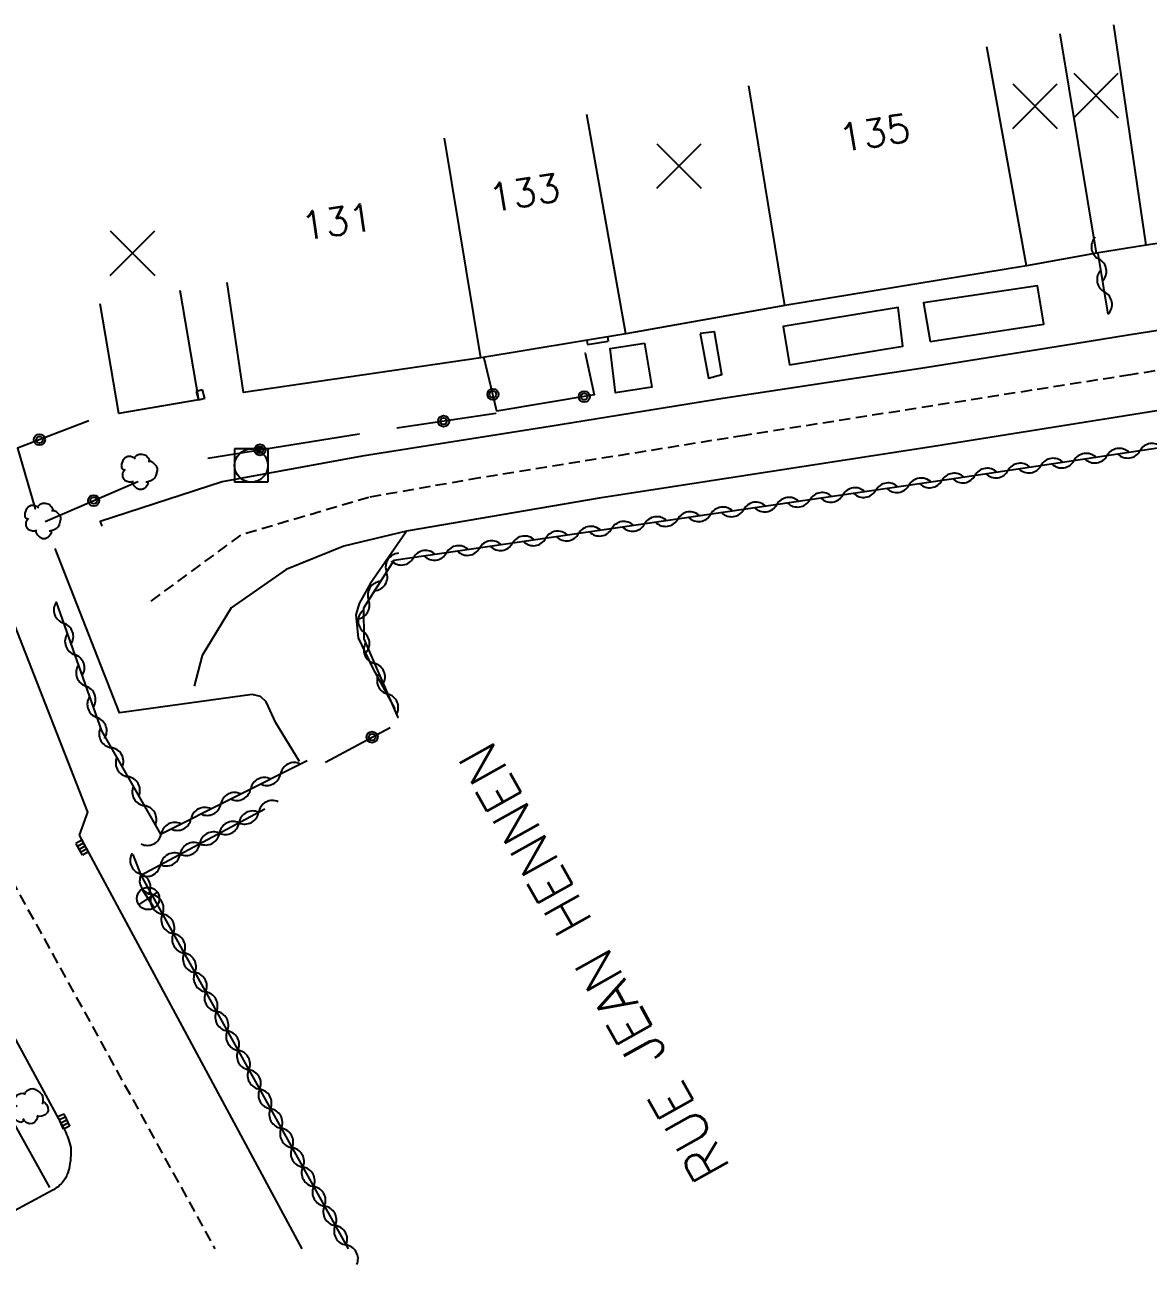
# Model space of a CAD drawing. Header units: millimetres. Extents: x 257000 to 258000, y 143999 to 144912.
# Drawn here: x 257550.1 to 257600.6, y 143999.2 to 144055 of the extents above; entities that cross this region are included whole.
import ezdxf
from ezdxf.enums import TextEntityAlignment as Align

# ---------------------------------------------------------------- set-up
doc = ezdxf.new("R2010")
doc.units = ezdxf.units.MM
doc.linetypes.add('DASHED', pattern=[0.75, 0.5, -0.25])
doc.layers.get('0').update_dxf_attribs({"linetype": 'CONTINUOUS'})
for name, color, linetype in [('W0001', 6, 'DASHED'), ('W0008', 7, 'CONTINUOUS'), ('W0100', 7, 'CONTINUOUS'), ('W0105', 7, 'CONTINUOUS'), ('W0112', 1, 'DASHED'), ('W0300', 7, 'CONTINUOUS'), ('W0310', 3, 'CONTINUOUS'), ('W0322', 7, 'CONTINUOUS'), ('W0400', 7, 'CONTINUOUS'), ('W0420', 7, 'CONTINUOUS'), ('W0469', 7, 'CONTINUOUS'), ('W0989', 7, 'CONTINUOUS'), ('W0991', 7, 'CONTINUOUS'), ('W1102', 7, 'CONTINUOUS')]:
    doc.layers.add(name, color=color, linetype=linetype)
doc.styles.get("Standard").update_dxf_attribs({"font": 'romans.shx', "width": 0.85})

# ---------------------------------------------------------------- blocks, each defined once
blk = doc.blocks.new('t991o')
at = {"color": 0, "linetype": 'Continuous'}
for p, q in [((-1, 1), (1, -1)), ((-1, -1), (1, 1))]:
    blk.add_line(p, q, dxfattribs=at)
blk = doc.blocks.new('T420')
for p, q in [((0.75, 0.75), (-0.75, 0.75)), ((-0.75, 0.75), (-0.75, -0.75)), ((0.75, 0.75), (0.75, -0.75)), ((0.75, -0.75), (-0.75, -0.75))]:
    blk.add_line(p, q)
blk.add_ellipse((0, 0), major_axis=(-0.53, 0.53), ratio=1, start_param=3.926991, end_param=10.210176)
blk = doc.blocks.new('T300')
for p, q in [((-0.686, 0.629), (-0.8, 0.514)), ((-0.571, 0.686), (-0.686, 0.629)), ((-0.457, 0.686), (-0.571, 0.686)), ((-0.286, 0.629), (-0.457, 0.686)), ((-0.286, 0.629), (-0.171, 0.743)), ((-0.229, 0.571), (-0.286, 0.629)), ((-0.171, 0.743), (-0.057, 0.8)), ((-0.057, 0.8), (0.057, 0.8)), ((0.057, 0.8), (0.229, 0.743)), ((0.229, 0.743), (0.343, 0.629)), ((0.343, 0.629), (0.4, 0.514)), ((-0.8, 0.514), (-0.857, 0.343)), ((-0.857, 0.343), (-0.857, 0.171)), ((-0.857, 0.171), (-0.743, 0.057)), ((-0.8, -0.057), (-0.743, 0.057)), ((-0.743, 0.057), (-0.686, 0.114)), ((0.457, 0.457), (0.343, 0.457)), ((0.4, 0.514), (0.4, 0.457)), ((0.571, 0.4), (0.457, 0.457)), ((0.571, 0.4), (0.686, 0.286)), ((0.686, 0.286), (0.743, 0.171)), ((0.743, 0.057), (0.686, -0.171)), ((0.743, 0.171), (0.743, 0.057)), ((-0.8, -0.171), (-0.8, -0.057)), ((-0.8, -0.229), (-0.8, -0.171)), ((-0.743, -0.343), (-0.8, -0.229)), ((-0.686, -0.4), (-0.743, -0.343)), ((-0.514, -0.457), (-0.686, -0.4)), ((-0.4, -0.457), (-0.514, -0.457)), ((-0.4, -0.457), (-0.343, -0.457)), ((-0.343, -0.457), (-0.343, -0.4)), ((-0.343, -0.514), (-0.343, -0.457)), ((-0.286, -0.629), (-0.343, -0.514)), ((0.286, -0.457), (0.229, -0.457)), ((0.457, -0.4), (0.286, -0.457)), ((0.343, -0.514), (0.286, -0.629)), ((0.343, -0.514), (0.343, -0.457)), ((0.571, -0.343), (0.457, -0.4)), ((0.629, -0.286), (0.571, -0.343)), ((0.686, -0.171), (0.629, -0.286)), ((-0.171, -0.743), (-0.286, -0.629)), ((-0.057, -0.8), (-0.171, -0.743)), ((0.057, -0.8), (-0.057, -0.8)), ((0.171, -0.743), (0.057, -0.8)), ((0.229, -0.686), (0.171, -0.743)), ((0.286, -0.629), (0.229, -0.686))]:
    blk.add_line(p, q)
blk = doc.blocks.new('t322o')
at = {"color": 0, "linetype": 'Continuous'}
for radius in [0.25, 0.15]:
    blk.add_circle((0, 0), radius, dxfattribs=at)
blk = doc.blocks.new('t310o')
at = {"color": 0, "linetype": 'Continuous'}
for centre, start, end in [((-0.5, 0.375), 216.8699, 323.1304), ((0.5, -0.375), 36.8699, 143.1303)]:
    blk.add_arc(centre, 0.625, start, end, dxfattribs=at)
blk = doc.blocks.new('T400')
for p, q in [((-0.15, 0.3), (0.15, 0.3)), ((-0.15, -0.25), (-0.15, 0.3)), ((-0.15, 0.15), (0.15, 0.15)), ((-0.15, 0), (0.15, 0)), ((0.15, 0.3), (0.15, -0.25)), ((-0.15, -0.15), (0.15, -0.15)), ((-0.15, -0.25), (-0.15, -0.3)), ((-0.15, -0.3), (0.15, -0.3)), ((0.15, -0.3), (0.15, -0.25))]:
    blk.add_line(p, q)
blk = doc.blocks.new('T469')
at = {"color": 0, "linetype": 'Continuous', "flags": 128}
for points in [[(-0.354, 0.354), (0.354, -0.354)], [(-0.354, -0.354), (0.354, 0.354)]]:
    blk.add_lwpolyline(points, dxfattribs=at)
at = {"color": 0, "linetype": 'Continuous'}
blk.add_circle((0, 0), 0.5, dxfattribs=at)

msp = doc.modelspace()

# ---------------------------------------------------------------- linework, layer by layer
at = {"layer": 'W0001'}
msp.add_line((257546.621, 144021.813), (257558.639, 144000), dxfattribs=at)
msp.add_lwpolyline([(257692.471, 144045.798), (257681.964, 144050.148), (257674.941, 144050.862), (257669.135, 144050.577), (257661.953, 144049.17), (257631.415, 144044.321), (257609.018, 144040.735), (257599.786, 144039.26), (257582.442, 144036.539), (257570.525, 144034.624), (257565.55, 144033.754), (257559.785, 144032.052), (257555.594, 144028.97)], dxfattribs=at)
at = {"layer": 'W0008'}
for points in [[(257666.73, 144051.725), (257655.185, 144049.865), (257646.472, 144048.507), (257641.694, 144047.72), (257632.75, 144046.345), (257614.545, 144043.409), (257603.833, 144041.719), (257602.551, 144041.493), (257599.683, 144041.044), (257597.276, 144040.657), (257590.555, 144039.573), (257581.468, 144038.194), (257573.695, 144036.93), (257565.26, 144035.61), (257558.964, 144034.45), (257553.484, 144032.667), (257553.563, 144032.454)], [(257668.13, 144048.361), (257657.765, 144046.729), (257643.164, 144044.421), (257630.08, 144042.297), (257608.846, 144038.906), (257590.93, 144036.044), (257575.903, 144033.725), (257567.242, 144032.233), (257564.438, 144031.561), (257561.848, 144030.508), (257559.364, 144028.798), (257558.071, 144026.649), (257557.704, 144025.273)], [(257567.233, 144032.212), (257565.613, 144029.863), (257565.118, 144028.979), (257564.979, 144028.479), (257565.073, 144027.443), (257565.73, 144026.06), (257566.731, 144024.251)], [(257562.433, 144021.886), (257561.382, 144023.627), (257560.943, 144024.575), (257560.691, 144024.806), (257560.314, 144024.896), (257554.351, 144024.072), (257551.466, 144031.452)]]:
    msp.add_lwpolyline(points, dxfattribs=at)
at = {"layer": 'W0008', "flags": 128}
for points in [[(257548.718, 144030.309), (257552.916, 144019.611), (257552.545, 144018.582)], [(257551.229, 144002.747), (257542.019, 144019.279)], [(257552.545, 144018.582), (257562.544, 144000)]]:
    msp.add_lwpolyline(points, dxfattribs=at)
at = {"layer": 'W0008'}
msp.add_lwpolyline([(257545.083, 144017.851), (257551.803, 144005.482, -0.047302), (257552.109, 144004.765, -0.083514), (257552.172, 144004.326, -0.033617), (257552.126, 144003.823, -0.039527), (257552.024, 144003.406, -0.101523), (257551.775, 144002.969, -0.08974), (257551.33, 144002.617), (257547.532, 144000.587)], format="xyb", dxfattribs=at)
at = {"layer": 'W0100'}
for points in [[(257606.759, 144046.005), (257600.485, 144045.086), (257598.254, 144044.717), (257595.108, 144044.148), (257584.249, 144042.376), (257577.098, 144041.103), (257570.587, 144040.022), (257559.919, 144038.459), (257559.194, 144043.406), (257559.194, 144043.406), (257559.194, 144043.406), (257559.194, 144043.406), (257559.194, 144043.406), (257559.194, 144043.406), (257559.194, 144043.406), (257559.194, 144043.406), (257559.194, 144043.406), (257559.194, 144043.406), (257559.194, 144043.406), (257559.194, 144043.406), (257559.194, 144043.406), (257559.194, 144043.406), (257559.194, 144043.406), (257559.194, 144043.406), (257559.194, 144043.406), (257559.194, 144043.406), (257559.194, 144043.406), (257559.194, 144043.406), (257559.194, 144043.406), (257559.194, 144043.406), (257559.194, 144043.406), (257559.194, 144043.406), (257559.194, 144043.406), (257559.194, 144043.406), (257559.194, 144043.406), (257559.194, 144043.406), (257559.194, 144043.406), (257559.194, 144043.406), (257559.194, 144043.406), (257559.194, 144043.406), (257559.194, 144043.406), (257559.194, 144043.406), (257559.194, 144043.406), (257559.194, 144043.406), (257559.194, 144043.406), (257559.194, 144043.406), (257559.194, 144043.406), (257559.194, 144043.406), (257559.194, 144043.406), (257559.194, 144043.406), (257559.194, 144043.406), (257559.194, 144043.406), (257559.194, 144043.406), (257559.194, 144043.406), (257559.194, 144043.406), (257559.194, 144043.406), (257559.194, 144043.406), (257559.194, 144043.406), (257559.194, 144043.406), (257559.194, 144043.406), (257559.194, 144043.406), (257559.194, 144043.406), (257559.194, 144043.406), (257559.194, 144043.406), (257559.194, 144043.406), (257559.194, 144043.406), (257559.194, 144043.406), (257559.194, 144043.406), (257559.194, 144043.406), (257559.194, 144043.406), (257559.194, 144043.406), (257559.194, 144043.406), (257559.194, 144043.406), (257559.194, 144043.406), (257559.194, 144043.406), (257559.194, 144043.406), (257559.194, 144043.406), (257559.194, 144043.406), (257559.194, 144043.406), (257559.194, 144043.406), (257559.194, 144043.406), (257559.194, 144043.406), (257559.194, 144043.406), (257559.194, 144043.406), (257559.194, 144043.406), (257559.194, 144043.406), (257559.194, 144043.406), (257559.194, 144043.406), (257559.194, 144043.406), (257559.194, 144043.406), (257559.194, 144043.406), (257559.194, 144043.406), (257559.194, 144043.406), (257559.194, 144043.406), (257559.194, 144043.406), (257559.194, 144043.406), (257559.194, 144043.406), (257559.194, 144043.406), (257559.194, 144043.406), (257559.194, 144043.406), (257559.194, 144043.406), (257559.194, 144043.406), (257559.194, 144043.406), (257559.194, 144043.406), (257559.194, 144043.406), (257559.194, 144043.406), (257559.194, 144043.406), (257559.194, 144043.406), (257559.194, 144043.406), (257559.194, 144043.406), (257559.194, 144043.406), (257559.194, 144043.406), (257559.194, 144043.406), (257559.194, 144043.406), (257559.194, 144043.406), (257559.194, 144043.406), (257559.194, 144043.406)], [(257557.058, 144043.059), (257557.898, 144038.13), (257554.32, 144037.52), (257553.48, 144042.449), (257553.48, 144042.449), (257553.48, 144042.449), (257553.48, 144042.449), (257553.48, 144042.449), (257553.48, 144042.449), (257553.48, 144042.449), (257553.48, 144042.449), (257553.48, 144042.449), (257553.48, 144042.449), (257553.48, 144042.449), (257553.48, 144042.449), (257553.48, 144042.449), (257553.48, 144042.449), (257553.48, 144042.449), (257553.48, 144042.449), (257553.48, 144042.449), (257553.48, 144042.449), (257553.48, 144042.449), (257553.48, 144042.449), (257553.48, 144042.449), (257553.48, 144042.449), (257553.48, 144042.449), (257553.48, 144042.449), (257553.48, 144042.449), (257553.48, 144042.449), (257553.48, 144042.449), (257553.48, 144042.449), (257553.48, 144042.449), (257553.48, 144042.449), (257553.48, 144042.449), (257553.48, 144042.449), (257553.48, 144042.449), (257553.48, 144042.449), (257553.48, 144042.449), (257553.48, 144042.449), (257553.48, 144042.449), (257553.48, 144042.449), (257553.48, 144042.449), (257553.48, 144042.449), (257553.48, 144042.449), (257553.48, 144042.449), (257553.48, 144042.449), (257553.48, 144042.449), (257553.48, 144042.449), (257553.48, 144042.449), (257553.48, 144042.449), (257553.48, 144042.449), (257553.48, 144042.449), (257553.48, 144042.449), (257553.48, 144042.449), (257553.48, 144042.449), (257553.48, 144042.449), (257553.48, 144042.449), (257553.48, 144042.449), (257553.48, 144042.449), (257553.48, 144042.449), (257553.48, 144042.449), (257553.48, 144042.449), (257553.48, 144042.449), (257553.48, 144042.449), (257553.48, 144042.449), (257553.48, 144042.449), (257553.48, 144042.449), (257553.48, 144042.449), (257553.48, 144042.449), (257553.48, 144042.449), (257553.48, 144042.449), (257553.48, 144042.449), (257553.48, 144042.449), (257553.48, 144042.449), (257553.48, 144042.449), (257553.48, 144042.449), (257553.48, 144042.449), (257553.48, 144042.449), (257553.48, 144042.449), (257553.48, 144042.449), (257553.48, 144042.449), (257553.48, 144042.449), (257553.48, 144042.449), (257553.48, 144042.449), (257553.48, 144042.449), (257553.48, 144042.449), (257553.48, 144042.449), (257553.48, 144042.449), (257553.48, 144042.449), (257553.48, 144042.449), (257553.48, 144042.449), (257553.48, 144042.449), (257553.48, 144042.449), (257553.48, 144042.449), (257553.48, 144042.449), (257553.48, 144042.449), (257553.48, 144042.449), (257553.48, 144042.449), (257553.48, 144042.449), (257553.48, 144042.449), (257553.48, 144042.449), (257553.48, 144042.449), (257553.48, 144042.449), (257553.48, 144042.449), (257553.48, 144042.449), (257553.48, 144042.449), (257553.48, 144042.449), (257553.48, 144042.449), (257553.48, 144042.449), (257553.48, 144042.449), (257553.48, 144042.449), (257553.48, 144042.449), (257553.48, 144042.449), (257553.48, 144042.449), (257553.48, 144042.449), (257553.48, 144042.449), (257553.48, 144042.449), (257553.48, 144042.449), (257553.48, 144042.449), (257553.48, 144042.449)]]:
    msp.add_lwpolyline(points, dxfattribs=at)
at = {"layer": 'W0105'}
for p, q in [((257575.358, 144040.807), (257575.387, 144040.626)), ((257575.387, 144040.626), (257576.315, 144040.776)), ((257576.283, 144040.971), (257576.315, 144040.776))]:
    msp.add_line(p, q, dxfattribs=at)
for points in [[(257590.774, 144040.756), (257595.888, 144041.536), (257595.597, 144043.257), (257590.473, 144042.493), (257590.774, 144040.756)], [(257584.46, 144039.71), (257589.553, 144040.539), (257589.334, 144042.29), (257584.171, 144041.423), (257584.46, 144039.71)], [(257580.445, 144041.122), (257580.822, 144039.113), (257581.425, 144039.269), (257581.093, 144041.19), (257580.445, 144041.122)], [(257577.95, 144040.684), (257578.274, 144038.71), (257576.636, 144038.444), (257576.399, 144040.448), (257577.95, 144040.684)]]:
    msp.add_lwpolyline(points, dxfattribs=at)
at = {"layer": 'W0112'}
for points in [[(257558.186, 144038.199), (257558.087, 144038.587), (257557.802, 144038.514), (257557.9, 144038.127), (257557.9, 144038.127), (257557.9, 144038.127), (257557.9, 144038.127), (257557.9, 144038.127), (257557.9, 144038.127), (257557.9, 144038.127), (257557.9, 144038.127), (257557.9, 144038.127), (257557.9, 144038.127), (257557.9, 144038.127), (257557.9, 144038.127), (257557.9, 144038.127), (257557.9, 144038.127), (257557.9, 144038.127), (257557.9, 144038.127), (257557.9, 144038.127), (257557.9, 144038.127), (257557.9, 144038.127), (257557.9, 144038.127), (257557.9, 144038.127), (257557.9, 144038.127), (257557.9, 144038.127), (257557.9, 144038.127), (257557.9, 144038.127), (257557.9, 144038.127), (257557.9, 144038.127), (257557.9, 144038.127), (257557.9, 144038.127), (257557.9, 144038.127), (257557.9, 144038.127), (257557.9, 144038.127), (257557.9, 144038.127), (257557.9, 144038.127), (257557.9, 144038.127), (257557.9, 144038.127), (257557.9, 144038.127), (257557.9, 144038.127), (257557.9, 144038.127), (257557.9, 144038.127), (257557.9, 144038.127), (257557.9, 144038.127), (257557.9, 144038.127), (257557.9, 144038.127), (257557.9, 144038.127), (257557.9, 144038.127), (257557.9, 144038.127), (257557.9, 144038.127), (257557.9, 144038.127), (257557.9, 144038.127), (257557.9, 144038.127), (257557.9, 144038.127), (257557.9, 144038.127), (257557.9, 144038.127), (257557.9, 144038.127), (257557.9, 144038.127), (257557.9, 144038.127), (257557.9, 144038.127), (257557.9, 144038.127), (257557.9, 144038.127), (257557.9, 144038.127), (257557.9, 144038.127), (257557.9, 144038.127), (257557.9, 144038.127), (257557.9, 144038.127), (257557.9, 144038.127), (257557.9, 144038.127), (257557.9, 144038.127), (257557.9, 144038.127), (257557.9, 144038.127), (257557.9, 144038.127), (257557.9, 144038.127), (257557.9, 144038.127), (257557.9, 144038.127), (257557.9, 144038.127), (257557.9, 144038.127), (257557.9, 144038.127), (257557.9, 144038.127), (257557.9, 144038.127), (257557.9, 144038.127), (257557.9, 144038.127), (257557.9, 144038.127), (257557.9, 144038.127), (257557.9, 144038.127), (257557.9, 144038.127), (257557.9, 144038.127), (257557.9, 144038.127), (257557.9, 144038.127), (257557.9, 144038.127), (257557.9, 144038.127), (257557.9, 144038.127), (257557.9, 144038.127), (257557.9, 144038.127), (257557.9, 144038.127), (257557.9, 144038.127), (257557.9, 144038.127), (257557.9, 144038.127), (257557.9, 144038.127), (257557.9, 144038.127), (257557.9, 144038.127), (257557.9, 144038.127), (257557.9, 144038.127), (257557.9, 144038.127), (257557.9, 144038.127), (257557.9, 144038.127), (257557.9, 144038.127), (257557.9, 144038.127), (257557.9, 144038.127), (257557.9, 144038.127), (257557.9, 144038.127), (257557.9, 144038.127), (257557.9, 144038.127), (257557.9, 144038.127), (257557.9, 144038.127), (257557.9, 144038.127), (257557.9, 144038.127), (257557.9, 144038.127)], [(257558.186, 144038.199), (257557.9, 144038.127), (257557.9, 144038.127), (257557.9, 144038.127), (257557.9, 144038.127), (257557.9, 144038.127), (257557.9, 144038.127), (257557.9, 144038.127), (257557.9, 144038.127), (257557.9, 144038.127), (257557.9, 144038.127), (257557.9, 144038.127), (257557.9, 144038.127), (257557.9, 144038.127), (257557.9, 144038.127), (257557.9, 144038.127), (257557.9, 144038.127), (257557.9, 144038.127), (257557.9, 144038.127), (257557.9, 144038.127), (257557.9, 144038.127), (257557.9, 144038.127), (257557.9, 144038.127), (257557.9, 144038.127), (257557.9, 144038.127), (257557.9, 144038.127), (257557.9, 144038.127), (257557.9, 144038.127), (257557.9, 144038.127), (257557.9, 144038.127), (257557.9, 144038.127), (257557.9, 144038.127), (257557.9, 144038.127), (257557.9, 144038.127), (257557.9, 144038.127), (257557.9, 144038.127), (257557.9, 144038.127), (257557.9, 144038.127), (257557.9, 144038.127), (257557.9, 144038.127), (257557.9, 144038.127), (257557.9, 144038.127), (257557.9, 144038.127), (257557.9, 144038.127), (257557.9, 144038.127), (257557.9, 144038.127), (257557.9, 144038.127), (257557.9, 144038.127), (257557.9, 144038.127), (257557.9, 144038.127), (257557.9, 144038.127), (257557.9, 144038.127), (257557.9, 144038.127), (257557.9, 144038.127), (257557.9, 144038.127), (257557.9, 144038.127), (257557.9, 144038.127), (257557.9, 144038.127), (257557.9, 144038.127), (257557.9, 144038.127), (257557.9, 144038.127), (257557.9, 144038.127), (257557.9, 144038.127), (257557.9, 144038.127), (257557.9, 144038.127), (257557.9, 144038.127), (257557.9, 144038.127), (257557.9, 144038.127), (257557.9, 144038.127), (257557.9, 144038.127), (257557.9, 144038.127), (257557.9, 144038.127), (257557.9, 144038.127), (257557.9, 144038.127), (257557.9, 144038.127), (257557.9, 144038.127), (257557.9, 144038.127), (257557.9, 144038.127), (257557.9, 144038.127), (257557.9, 144038.127), (257557.9, 144038.127), (257557.9, 144038.127), (257557.9, 144038.127), (257557.9, 144038.127), (257557.9, 144038.127), (257557.9, 144038.127), (257557.9, 144038.127), (257557.9, 144038.127), (257557.9, 144038.127), (257557.9, 144038.127), (257557.9, 144038.127), (257557.9, 144038.127), (257557.9, 144038.127), (257557.9, 144038.127), (257557.9, 144038.127), (257557.9, 144038.127), (257557.9, 144038.127), (257557.9, 144038.127), (257557.9, 144038.127), (257557.9, 144038.127), (257557.9, 144038.127), (257557.9, 144038.127), (257557.9, 144038.127), (257557.9, 144038.127), (257557.9, 144038.127), (257557.9, 144038.127), (257557.9, 144038.127), (257557.9, 144038.127), (257557.9, 144038.127), (257557.9, 144038.127), (257557.9, 144038.127), (257557.9, 144038.127), (257557.9, 144038.127), (257557.9, 144038.127), (257557.9, 144038.127), (257557.9, 144038.127), (257557.9, 144038.127), (257557.9, 144038.127), (257557.9, 144038.127), (257557.9, 144038.127)]]:
    msp.add_lwpolyline(points, dxfattribs=at)
at = {"layer": 'W0310'}
for p, q in [((257555.312, 144016.783), (257560.886, 144019.756)), ((257554.948, 144017.712), (257555.312, 144016.783)), ((257555.312, 144016.783), (257564.625, 144000))]:
    msp.add_line(p, q, dxfattribs=at)
for points in [[(257598.78, 144041.99), (257598.322, 144044.703), (257598.322, 144044.703), (257598.322, 144044.703), (257598.322, 144044.703), (257598.322, 144044.703), (257598.322, 144044.703), (257598.322, 144044.703), (257598.322, 144044.703), (257598.322, 144044.703), (257598.322, 144044.703), (257598.322, 144044.703), (257598.322, 144044.703), (257598.322, 144044.703), (257598.322, 144044.703), (257598.322, 144044.703), (257598.322, 144044.703), (257598.322, 144044.703), (257598.322, 144044.703), (257598.322, 144044.703), (257598.322, 144044.703), (257598.322, 144044.703), (257598.322, 144044.703), (257598.322, 144044.703), (257598.322, 144044.703), (257598.322, 144044.703), (257598.322, 144044.703), (257598.322, 144044.703), (257598.322, 144044.703), (257598.322, 144044.703), (257598.322, 144044.703), (257598.322, 144044.703), (257598.322, 144044.703), (257598.322, 144044.703), (257598.322, 144044.703), (257598.322, 144044.703), (257598.322, 144044.703), (257598.322, 144044.703), (257598.322, 144044.703), (257598.322, 144044.703), (257598.322, 144044.703), (257598.322, 144044.703), (257598.322, 144044.703), (257598.322, 144044.703), (257598.322, 144044.703), (257598.322, 144044.703), (257598.322, 144044.703), (257598.322, 144044.703), (257598.322, 144044.703), (257598.322, 144044.703), (257598.322, 144044.703), (257598.322, 144044.703), (257598.322, 144044.703), (257598.322, 144044.703), (257598.322, 144044.703), (257598.322, 144044.703), (257598.322, 144044.703), (257598.322, 144044.703), (257598.322, 144044.703), (257598.322, 144044.703), (257598.322, 144044.703), (257598.322, 144044.703), (257598.322, 144044.703), (257598.322, 144044.703), (257598.322, 144044.703), (257598.322, 144044.703), (257598.322, 144044.703), (257598.322, 144044.703), (257598.322, 144044.703), (257598.322, 144044.703), (257598.322, 144044.703), (257598.322, 144044.703), (257598.322, 144044.703), (257598.322, 144044.703), (257598.322, 144044.703), (257598.322, 144044.703), (257598.322, 144044.703), (257598.322, 144044.703), (257598.322, 144044.703), (257598.322, 144044.703), (257598.322, 144044.703), (257598.322, 144044.703), (257598.322, 144044.703), (257598.322, 144044.703), (257598.322, 144044.703), (257598.322, 144044.703), (257598.322, 144044.703), (257598.322, 144044.703), (257598.322, 144044.703), (257598.322, 144044.703), (257598.322, 144044.703), (257598.322, 144044.703), (257598.322, 144044.703), (257598.322, 144044.703), (257598.322, 144044.703), (257598.322, 144044.703), (257598.322, 144044.703), (257598.322, 144044.703), (257598.322, 144044.703), (257598.322, 144044.703), (257598.322, 144044.703)], [(257598.322, 144044.703), (257598.322, 144044.703), (257598.322, 144044.703), (257598.322, 144044.703), (257598.322, 144044.703), (257598.322, 144044.703), (257598.322, 144044.703), (257598.322, 144044.703), (257598.322, 144044.703), (257598.322, 144044.703), (257598.322, 144044.703), (257598.322, 144044.703), (257598.322, 144044.703), (257598.322, 144044.703), (257598.322, 144044.703), (257598.322, 144044.703), (257598.322, 144044.703), (257598.322, 144044.703), (257598.322, 144044.703), (257598.322, 144044.703)], [(257607.882, 144037.002), (257591.734, 144034.575), (257566.673, 144030.911), (257565.322, 144028.776), (257565.335, 144027.395), (257566.852, 144023.868), (257566.852, 144023.868), (257566.852, 144023.868), (257566.852, 144023.868), (257566.852, 144023.868), (257566.852, 144023.868), (257566.852, 144023.868), (257566.852, 144023.868), (257566.852, 144023.868), (257566.852, 144023.868), (257566.852, 144023.868), (257566.852, 144023.868), (257566.852, 144023.868), (257566.852, 144023.868), (257566.852, 144023.868), (257566.852, 144023.868), (257566.852, 144023.868), (257566.852, 144023.868), (257566.852, 144023.868), (257566.852, 144023.868), (257566.852, 144023.868), (257566.852, 144023.868), (257566.852, 144023.868), (257566.852, 144023.868), (257566.852, 144023.868), (257566.852, 144023.868), (257566.852, 144023.868), (257566.852, 144023.868), (257566.852, 144023.868), (257566.852, 144023.868), (257566.852, 144023.868), (257566.852, 144023.868), (257566.852, 144023.868), (257566.852, 144023.868), (257566.852, 144023.868), (257566.852, 144023.868), (257566.852, 144023.868), (257566.852, 144023.868), (257566.852, 144023.868), (257566.852, 144023.868), (257566.852, 144023.868), (257566.852, 144023.868), (257566.852, 144023.868), (257566.852, 144023.868), (257566.852, 144023.868), (257566.852, 144023.868), (257566.852, 144023.868), (257566.852, 144023.868), (257566.852, 144023.868), (257566.852, 144023.868), (257566.852, 144023.868), (257566.852, 144023.868), (257566.852, 144023.868), (257566.852, 144023.868), (257566.852, 144023.868), (257566.852, 144023.868), (257566.852, 144023.868), (257566.852, 144023.868), (257566.852, 144023.868), (257566.852, 144023.868), (257566.852, 144023.868), (257566.852, 144023.868), (257566.852, 144023.868), (257566.852, 144023.868), (257566.852, 144023.868), (257566.852, 144023.868), (257566.852, 144023.868), (257566.852, 144023.868), (257566.852, 144023.868), (257566.852, 144023.868), (257566.852, 144023.868), (257566.852, 144023.868), (257566.852, 144023.868), (257566.852, 144023.868), (257566.852, 144023.868), (257566.852, 144023.868), (257566.852, 144023.868), (257566.852, 144023.868), (257566.852, 144023.868), (257566.852, 144023.868), (257566.852, 144023.868), (257566.852, 144023.868), (257566.852, 144023.868), (257566.852, 144023.868), (257566.852, 144023.868), (257566.852, 144023.868), (257566.852, 144023.868), (257566.852, 144023.868), (257566.852, 144023.868), (257566.852, 144023.868), (257566.852, 144023.868), (257566.852, 144023.868), (257566.852, 144023.868), (257566.852, 144023.868)], [(257551.508, 144029.044), (257551.508, 144029.044), (257551.508, 144029.044), (257551.508, 144029.044), (257551.508, 144029.044), (257551.508, 144029.044), (257551.508, 144029.044), (257551.508, 144029.044), (257551.508, 144029.044), (257551.508, 144029.044), (257551.508, 144029.044), (257551.508, 144029.044), (257551.508, 144029.044), (257551.508, 144029.044), (257551.508, 144029.044), (257551.508, 144029.044), (257551.508, 144029.044), (257551.508, 144029.044), (257551.508, 144029.044), (257551.508, 144029.044), (257551.508, 144029.044), (257551.508, 144029.044), (257551.508, 144029.044), (257551.508, 144029.044), (257551.508, 144029.044), (257551.508, 144029.044), (257551.508, 144029.044), (257551.508, 144029.044), (257551.508, 144029.044), (257551.508, 144029.044), (257551.508, 144029.044), (257551.508, 144029.044), (257551.508, 144029.044), (257551.508, 144029.044), (257551.508, 144029.044), (257551.508, 144029.044), (257551.508, 144029.044), (257551.508, 144029.044), (257551.508, 144029.044), (257551.508, 144029.044), (257551.508, 144029.044), (257551.508, 144029.044), (257551.508, 144029.044), (257551.508, 144029.044), (257551.508, 144029.044), (257551.508, 144029.044), (257551.508, 144029.044), (257551.508, 144029.044), (257551.508, 144029.044), (257551.508, 144029.044), (257551.508, 144029.044), (257551.508, 144029.044), (257551.508, 144029.044), (257551.508, 144029.044), (257551.508, 144029.044), (257551.508, 144029.044), (257551.508, 144029.044), (257551.508, 144029.044), (257551.508, 144029.044), (257551.508, 144029.044), (257551.508, 144029.044), (257551.508, 144029.044), (257551.508, 144029.044), (257551.508, 144029.044), (257551.508, 144029.044), (257551.508, 144029.044), (257551.508, 144029.044), (257551.508, 144029.044), (257551.508, 144029.044), (257551.508, 144029.044), (257551.508, 144029.044), (257551.508, 144029.044), (257551.508, 144029.044), (257551.508, 144029.044), (257551.508, 144029.044), (257551.508, 144029.044), (257551.508, 144029.044), (257551.508, 144029.044), (257551.508, 144029.044), (257551.508, 144029.044), (257551.508, 144029.044), (257551.508, 144029.044), (257551.508, 144029.044), (257551.508, 144029.044), (257551.508, 144029.044), (257551.508, 144029.044), (257551.508, 144029.044), (257551.508, 144029.044), (257551.508, 144029.044), (257551.508, 144029.044), (257551.508, 144029.044), (257551.508, 144029.044), (257551.508, 144029.044), (257551.508, 144029.044), (257551.508, 144029.044), (257551.508, 144029.044), (257551.508, 144029.044), (257551.508, 144029.044), (257551.508, 144029.044), (257551.508, 144029.044), (257551.508, 144029.044)], [(257551.508, 144029.044), (257551.508, 144029.044), (257551.508, 144029.044), (257551.508, 144029.044), (257551.508, 144029.044), (257551.508, 144029.044), (257551.508, 144029.044), (257551.508, 144029.044), (257551.508, 144029.044), (257551.508, 144029.044), (257551.508, 144029.044), (257551.508, 144029.044), (257551.508, 144029.044), (257551.508, 144029.044), (257551.508, 144029.044), (257551.508, 144029.044), (257551.508, 144029.044), (257553.55, 144023.269), (257556.199, 144018.623), (257562.791, 144021.932)], [(257566.852, 144023.868), (257566.852, 144023.868), (257566.852, 144023.868), (257566.852, 144023.868), (257566.852, 144023.868), (257566.852, 144023.868), (257566.852, 144023.868), (257566.852, 144023.868), (257566.852, 144023.868), (257566.852, 144023.868), (257566.852, 144023.868), (257566.852, 144023.868), (257566.852, 144023.868), (257566.852, 144023.868), (257566.852, 144023.868), (257566.852, 144023.868), (257566.852, 144023.868), (257566.852, 144023.868), (257566.852, 144023.868), (257566.852, 144023.868)]]:
    msp.add_lwpolyline(points, dxfattribs=at)
at = {"layer": 'W0322'}
for points in [[(257575.273, 144040.229), (257575.273, 144040.229), (257575.273, 144040.229), (257575.273, 144040.229), (257575.273, 144040.229), (257575.273, 144040.229), (257575.273, 144040.229), (257575.273, 144040.229), (257575.273, 144040.229), (257575.273, 144040.229), (257575.273, 144040.229), (257575.273, 144040.229), (257575.273, 144040.229), (257575.273, 144040.229), (257575.273, 144040.229), (257575.273, 144040.229), (257575.273, 144040.229), (257575.684, 144038.354), (257571.313, 144037.63), (257570.724, 144040.068)], [(257575.273, 144040.229), (257575.273, 144040.229), (257575.273, 144040.229), (257575.273, 144040.229), (257575.273, 144040.229), (257575.273, 144040.229), (257575.273, 144040.229), (257575.273, 144040.229), (257575.273, 144040.229), (257575.273, 144040.229), (257575.273, 144040.229), (257575.273, 144040.229), (257575.273, 144040.229), (257575.273, 144040.229), (257575.273, 144040.229), (257575.273, 144040.229), (257575.273, 144040.229), (257575.273, 144040.229), (257575.273, 144040.229), (257575.273, 144040.229), (257575.273, 144040.229), (257575.273, 144040.229), (257575.273, 144040.229), (257575.273, 144040.229), (257575.273, 144040.229), (257575.273, 144040.229), (257575.273, 144040.229), (257575.273, 144040.229), (257575.273, 144040.229), (257575.273, 144040.229), (257575.273, 144040.229), (257575.273, 144040.229), (257575.273, 144040.229), (257575.273, 144040.229), (257575.273, 144040.229), (257575.273, 144040.229), (257575.273, 144040.229), (257575.273, 144040.229), (257575.273, 144040.229), (257575.273, 144040.229), (257575.273, 144040.229), (257575.273, 144040.229), (257575.273, 144040.229), (257575.273, 144040.229), (257575.273, 144040.229), (257575.273, 144040.229), (257575.273, 144040.229), (257575.273, 144040.229), (257575.273, 144040.229), (257575.273, 144040.229), (257575.273, 144040.229), (257575.273, 144040.229), (257575.273, 144040.229), (257575.273, 144040.229), (257575.273, 144040.229), (257575.273, 144040.229), (257575.273, 144040.229), (257575.273, 144040.229), (257575.273, 144040.229), (257575.273, 144040.229), (257575.273, 144040.229), (257575.273, 144040.229), (257575.273, 144040.229), (257575.273, 144040.229), (257575.273, 144040.229), (257575.273, 144040.229), (257575.273, 144040.229), (257575.273, 144040.229), (257575.273, 144040.229), (257575.273, 144040.229), (257575.273, 144040.229), (257575.273, 144040.229), (257575.273, 144040.229), (257575.273, 144040.229), (257575.273, 144040.229), (257575.273, 144040.229), (257575.273, 144040.229), (257575.273, 144040.229), (257575.273, 144040.229), (257575.273, 144040.229), (257575.273, 144040.229), (257575.273, 144040.229), (257575.273, 144040.229), (257575.273, 144040.229), (257575.273, 144040.229), (257575.273, 144040.229), (257575.273, 144040.229), (257575.273, 144040.229), (257575.273, 144040.229), (257575.273, 144040.229), (257575.273, 144040.229), (257575.273, 144040.229), (257575.273, 144040.229), (257575.273, 144040.229), (257575.273, 144040.229), (257575.273, 144040.229), (257575.273, 144040.229), (257575.273, 144040.229), (257575.273, 144040.229), (257575.273, 144040.229), (257575.273, 144040.229)], [(257571.264, 144037.526), (257571.264, 144037.526), (257571.264, 144037.526), (257571.264, 144037.526), (257571.264, 144037.526), (257571.264, 144037.526), (257571.264, 144037.526), (257571.264, 144037.526), (257571.264, 144037.526), (257571.264, 144037.526), (257571.264, 144037.526), (257571.264, 144037.526), (257571.264, 144037.526), (257571.264, 144037.526), (257571.264, 144037.526), (257571.264, 144037.526), (257571.264, 144037.526), (257571.264, 144037.526), (257571.264, 144037.526), (257566.82, 144036.864)], [(257571.264, 144037.526), (257571.264, 144037.526), (257571.264, 144037.526), (257571.264, 144037.526), (257571.264, 144037.526), (257571.264, 144037.526), (257571.264, 144037.526), (257571.264, 144037.526), (257571.264, 144037.526), (257571.264, 144037.526), (257571.264, 144037.526), (257571.264, 144037.526), (257571.264, 144037.526), (257571.264, 144037.526), (257571.264, 144037.526), (257571.264, 144037.526), (257571.264, 144037.526), (257571.264, 144037.526), (257571.264, 144037.526), (257571.264, 144037.526), (257571.264, 144037.526), (257571.264, 144037.526), (257571.264, 144037.526), (257571.264, 144037.526), (257571.264, 144037.526), (257571.264, 144037.526), (257571.264, 144037.526), (257571.264, 144037.526), (257571.264, 144037.526), (257571.264, 144037.526), (257571.264, 144037.526), (257571.264, 144037.526), (257571.264, 144037.526), (257571.264, 144037.526), (257571.264, 144037.526), (257571.264, 144037.526), (257571.264, 144037.526), (257571.264, 144037.526), (257571.264, 144037.526), (257571.264, 144037.526), (257571.264, 144037.526), (257571.264, 144037.526), (257571.264, 144037.526), (257571.264, 144037.526), (257571.264, 144037.526), (257571.264, 144037.526), (257571.264, 144037.526), (257571.264, 144037.526), (257571.264, 144037.526), (257571.264, 144037.526), (257571.264, 144037.526), (257571.264, 144037.526), (257571.264, 144037.526), (257571.264, 144037.526), (257571.264, 144037.526), (257571.264, 144037.526), (257571.264, 144037.526), (257571.264, 144037.526), (257571.264, 144037.526), (257571.264, 144037.526), (257571.264, 144037.526), (257571.264, 144037.526), (257571.264, 144037.526), (257571.264, 144037.526), (257571.264, 144037.526), (257571.264, 144037.526), (257571.264, 144037.526), (257571.264, 144037.526), (257571.264, 144037.526), (257571.264, 144037.526), (257571.264, 144037.526), (257571.264, 144037.526), (257571.264, 144037.526), (257571.264, 144037.526), (257571.264, 144037.526), (257571.264, 144037.526), (257571.264, 144037.526), (257571.264, 144037.526), (257571.264, 144037.526), (257571.264, 144037.526), (257571.264, 144037.526), (257571.264, 144037.526), (257571.264, 144037.526), (257571.264, 144037.526), (257571.264, 144037.526), (257571.264, 144037.526), (257571.264, 144037.526), (257571.264, 144037.526), (257571.264, 144037.526), (257571.264, 144037.526), (257571.264, 144037.526), (257571.264, 144037.526), (257571.264, 144037.526), (257571.264, 144037.526), (257571.264, 144037.526), (257571.264, 144037.526), (257571.264, 144037.526), (257571.264, 144037.526), (257571.264, 144037.526), (257571.264, 144037.526), (257571.264, 144037.526)], [(257552.972, 144037.195), (257549.763, 144035.961), (257550.56, 144033.246), (257550.56, 144033.246), (257550.56, 144033.246), (257550.56, 144033.246), (257550.56, 144033.246), (257550.56, 144033.246), (257550.56, 144033.246), (257550.56, 144033.246), (257550.56, 144033.246), (257550.56, 144033.246), (257550.56, 144033.246), (257550.56, 144033.246), (257550.56, 144033.246), (257550.56, 144033.246), (257550.56, 144033.246), (257550.56, 144033.246), (257550.56, 144033.246), (257550.56, 144033.246), (257550.56, 144033.246), (257550.56, 144033.246), (257550.56, 144033.246), (257550.56, 144033.246), (257550.56, 144033.246), (257550.56, 144033.246), (257550.56, 144033.246), (257550.56, 144033.246), (257550.56, 144033.246), (257550.56, 144033.246), (257550.56, 144033.246), (257550.56, 144033.246), (257550.56, 144033.246), (257550.56, 144033.246), (257550.56, 144033.246), (257550.56, 144033.246), (257550.56, 144033.246), (257550.56, 144033.246), (257550.56, 144033.246), (257550.56, 144033.246), (257550.56, 144033.246), (257550.56, 144033.246), (257550.56, 144033.246), (257550.56, 144033.246), (257550.56, 144033.246), (257550.56, 144033.246), (257550.56, 144033.246), (257550.56, 144033.246), (257550.56, 144033.246), (257550.56, 144033.246), (257550.56, 144033.246), (257550.56, 144033.246), (257550.56, 144033.246), (257550.56, 144033.246), (257550.56, 144033.246), (257550.56, 144033.246), (257550.56, 144033.246), (257550.56, 144033.246), (257550.56, 144033.246), (257550.56, 144033.246), (257550.56, 144033.246), (257550.56, 144033.246), (257550.56, 144033.246), (257550.56, 144033.246), (257550.56, 144033.246), (257550.56, 144033.246), (257550.56, 144033.246), (257550.56, 144033.246), (257550.56, 144033.246), (257550.56, 144033.246), (257550.56, 144033.246), (257550.56, 144033.246), (257550.56, 144033.246), (257550.56, 144033.246), (257550.56, 144033.246), (257550.56, 144033.246), (257550.56, 144033.246), (257550.56, 144033.246), (257550.56, 144033.246), (257550.56, 144033.246), (257550.56, 144033.246), (257550.56, 144033.246), (257550.56, 144033.246), (257550.56, 144033.246), (257550.56, 144033.246), (257550.56, 144033.246), (257550.56, 144033.246), (257550.56, 144033.246), (257550.56, 144033.246), (257550.56, 144033.246), (257550.56, 144033.246), (257550.56, 144033.246), (257550.56, 144033.246), (257550.56, 144033.246), (257550.56, 144033.246), (257550.56, 144033.246), (257550.56, 144033.246), (257550.56, 144033.246), (257550.56, 144033.246), (257550.56, 144033.246), (257550.56, 144033.246)], [(257558.319, 144035.508), (257565.126, 144036.611), (257565.126, 144036.611), (257565.126, 144036.611), (257565.126, 144036.611), (257565.126, 144036.611), (257565.126, 144036.611), (257565.126, 144036.611), (257565.126, 144036.611), (257565.126, 144036.611), (257565.126, 144036.611), (257565.126, 144036.611), (257565.126, 144036.611), (257565.126, 144036.611), (257565.126, 144036.611), (257565.126, 144036.611), (257565.126, 144036.611), (257565.126, 144036.611), (257565.126, 144036.611), (257565.126, 144036.611), (257565.126, 144036.611), (257565.126, 144036.611), (257565.126, 144036.611), (257565.126, 144036.611), (257565.126, 144036.611), (257565.126, 144036.611), (257565.126, 144036.611), (257565.126, 144036.611), (257565.126, 144036.611), (257565.126, 144036.611), (257565.126, 144036.611), (257565.126, 144036.611), (257565.126, 144036.611), (257565.126, 144036.611), (257565.126, 144036.611), (257565.126, 144036.611), (257565.126, 144036.611), (257565.126, 144036.611), (257565.126, 144036.611), (257565.126, 144036.611), (257565.126, 144036.611), (257565.126, 144036.611), (257565.126, 144036.611), (257565.126, 144036.611), (257565.126, 144036.611), (257565.126, 144036.611), (257565.126, 144036.611), (257565.126, 144036.611), (257565.126, 144036.611), (257565.126, 144036.611), (257565.126, 144036.611), (257565.126, 144036.611), (257565.126, 144036.611), (257565.126, 144036.611), (257565.126, 144036.611), (257565.126, 144036.611), (257565.126, 144036.611), (257565.126, 144036.611), (257565.126, 144036.611), (257565.126, 144036.611), (257565.126, 144036.611), (257565.126, 144036.611), (257565.126, 144036.611), (257565.126, 144036.611), (257565.126, 144036.611), (257565.126, 144036.611), (257565.126, 144036.611), (257565.126, 144036.611), (257565.126, 144036.611), (257565.126, 144036.611), (257565.126, 144036.611), (257565.126, 144036.611), (257565.126, 144036.611), (257565.126, 144036.611), (257565.126, 144036.611), (257565.126, 144036.611), (257565.126, 144036.611), (257565.126, 144036.611), (257565.126, 144036.611), (257565.126, 144036.611), (257565.126, 144036.611), (257565.126, 144036.611), (257565.126, 144036.611), (257565.126, 144036.611), (257565.126, 144036.611), (257565.126, 144036.611), (257565.126, 144036.611), (257565.126, 144036.611), (257565.126, 144036.611), (257565.126, 144036.611), (257565.126, 144036.611), (257565.126, 144036.611), (257565.126, 144036.611), (257565.126, 144036.611), (257565.126, 144036.611), (257565.126, 144036.611), (257565.126, 144036.611), (257565.126, 144036.611), (257565.126, 144036.611), (257565.126, 144036.611), (257565.126, 144036.611)], [(257565.126, 144036.611), (257565.126, 144036.611), (257565.126, 144036.611), (257565.126, 144036.611), (257565.126, 144036.611), (257565.126, 144036.611), (257565.126, 144036.611), (257565.126, 144036.611), (257565.126, 144036.611), (257565.126, 144036.611), (257565.126, 144036.611), (257565.126, 144036.611), (257565.126, 144036.611), (257565.126, 144036.611), (257565.126, 144036.611), (257565.126, 144036.611), (257565.126, 144036.611), (257565.126, 144036.611), (257565.126, 144036.611), (257565.126, 144036.611)], [(257551.011, 144032.67), (257555.175, 144034.462), (257555.175, 144034.462), (257555.175, 144034.462), (257555.175, 144034.462), (257555.175, 144034.462), (257555.175, 144034.462), (257555.175, 144034.462), (257555.175, 144034.462), (257555.175, 144034.462), (257555.175, 144034.462), (257555.175, 144034.462), (257555.175, 144034.462), (257555.175, 144034.462), (257555.175, 144034.462), (257555.175, 144034.462), (257555.175, 144034.462), (257555.175, 144034.462), (257555.175, 144034.462), (257555.175, 144034.462), (257555.175, 144034.462), (257555.175, 144034.462), (257555.175, 144034.462), (257555.175, 144034.462), (257555.175, 144034.462), (257555.175, 144034.462), (257555.175, 144034.462), (257555.175, 144034.462), (257555.175, 144034.462), (257555.175, 144034.462), (257555.175, 144034.462), (257555.175, 144034.462), (257555.175, 144034.462), (257555.175, 144034.462), (257555.175, 144034.462), (257555.175, 144034.462), (257555.175, 144034.462), (257555.175, 144034.462), (257555.175, 144034.462), (257555.175, 144034.462), (257555.175, 144034.462), (257555.175, 144034.462), (257555.175, 144034.462), (257555.175, 144034.462), (257555.175, 144034.462), (257555.175, 144034.462), (257555.175, 144034.462), (257555.175, 144034.462), (257555.175, 144034.462), (257555.175, 144034.462), (257555.175, 144034.462), (257555.175, 144034.462), (257555.175, 144034.462), (257555.175, 144034.462), (257555.175, 144034.462), (257555.175, 144034.462), (257555.175, 144034.462), (257555.175, 144034.462), (257555.175, 144034.462), (257555.175, 144034.462), (257555.175, 144034.462), (257555.175, 144034.462), (257555.175, 144034.462), (257555.175, 144034.462), (257555.175, 144034.462), (257555.175, 144034.462), (257555.175, 144034.462), (257555.175, 144034.462), (257555.175, 144034.462), (257555.175, 144034.462), (257555.175, 144034.462), (257555.175, 144034.462), (257555.175, 144034.462), (257555.175, 144034.462), (257555.175, 144034.462), (257555.175, 144034.462), (257555.175, 144034.462), (257555.175, 144034.462), (257555.175, 144034.462), (257555.175, 144034.462), (257555.175, 144034.462), (257555.175, 144034.462), (257555.175, 144034.462), (257555.175, 144034.462), (257555.175, 144034.462), (257555.175, 144034.462), (257555.175, 144034.462), (257555.175, 144034.462), (257555.175, 144034.462), (257555.175, 144034.462), (257555.175, 144034.462), (257555.175, 144034.462), (257555.175, 144034.462), (257555.175, 144034.462), (257555.175, 144034.462), (257555.175, 144034.462), (257555.175, 144034.462), (257555.175, 144034.462), (257555.175, 144034.462), (257555.175, 144034.462), (257555.175, 144034.462)], [(257555.175, 144034.462), (257555.175, 144034.462), (257555.175, 144034.462), (257555.175, 144034.462), (257555.175, 144034.462), (257555.175, 144034.462), (257555.175, 144034.462), (257555.175, 144034.462), (257555.175, 144034.462), (257555.175, 144034.462), (257555.175, 144034.462), (257555.175, 144034.462), (257555.175, 144034.462), (257555.175, 144034.462), (257555.175, 144034.462), (257555.175, 144034.462), (257555.175, 144034.462), (257555.175, 144034.462), (257555.175, 144034.462), (257555.175, 144034.462)], [(257550.56, 144033.246), (257550.56, 144033.246), (257550.56, 144033.246), (257550.56, 144033.246), (257550.56, 144033.246), (257550.56, 144033.246), (257550.56, 144033.246), (257550.56, 144033.246), (257550.56, 144033.246), (257550.56, 144033.246), (257550.56, 144033.246), (257550.56, 144033.246), (257550.56, 144033.246), (257550.56, 144033.246), (257550.56, 144033.246), (257550.56, 144033.246), (257550.56, 144033.246), (257550.56, 144033.246), (257550.56, 144033.246), (257550.56, 144033.246)], [(257563.609, 144021.864), (257563.609, 144021.864), (257563.609, 144021.864), (257563.609, 144021.864), (257563.609, 144021.864), (257563.609, 144021.864), (257563.609, 144021.864), (257563.609, 144021.864), (257563.609, 144021.864), (257563.609, 144021.864), (257563.609, 144021.864), (257563.609, 144021.864), (257563.609, 144021.864), (257563.609, 144021.864), (257563.609, 144021.864), (257563.609, 144021.864), (257563.609, 144021.864), (257563.609, 144021.864), (257563.609, 144021.864), (257566.517, 144023.416)], [(257563.609, 144021.864), (257563.609, 144021.864), (257563.609, 144021.864), (257563.609, 144021.864), (257563.609, 144021.864), (257563.609, 144021.864), (257563.609, 144021.864), (257563.609, 144021.864), (257563.609, 144021.864), (257563.609, 144021.864), (257563.609, 144021.864), (257563.609, 144021.864), (257563.609, 144021.864), (257563.609, 144021.864), (257563.609, 144021.864), (257563.609, 144021.864), (257563.609, 144021.864), (257563.609, 144021.864), (257563.609, 144021.864), (257563.609, 144021.864), (257563.609, 144021.864), (257563.609, 144021.864), (257563.609, 144021.864), (257563.609, 144021.864), (257563.609, 144021.864), (257563.609, 144021.864), (257563.609, 144021.864), (257563.609, 144021.864), (257563.609, 144021.864), (257563.609, 144021.864), (257563.609, 144021.864), (257563.609, 144021.864), (257563.609, 144021.864), (257563.609, 144021.864), (257563.609, 144021.864), (257563.609, 144021.864), (257563.609, 144021.864), (257563.609, 144021.864), (257563.609, 144021.864), (257563.609, 144021.864), (257563.609, 144021.864), (257563.609, 144021.864), (257563.609, 144021.864), (257563.609, 144021.864), (257563.609, 144021.864), (257563.609, 144021.864), (257563.609, 144021.864), (257563.609, 144021.864), (257563.609, 144021.864), (257563.609, 144021.864), (257563.609, 144021.864), (257563.609, 144021.864), (257563.609, 144021.864), (257563.609, 144021.864), (257563.609, 144021.864), (257563.609, 144021.864), (257563.609, 144021.864), (257563.609, 144021.864), (257563.609, 144021.864), (257563.609, 144021.864), (257563.609, 144021.864), (257563.609, 144021.864), (257563.609, 144021.864), (257563.609, 144021.864), (257563.609, 144021.864), (257563.609, 144021.864), (257563.609, 144021.864), (257563.609, 144021.864), (257563.609, 144021.864), (257563.609, 144021.864), (257563.609, 144021.864), (257563.609, 144021.864), (257563.609, 144021.864), (257563.609, 144021.864), (257563.609, 144021.864), (257563.609, 144021.864), (257563.609, 144021.864), (257563.609, 144021.864), (257563.609, 144021.864), (257563.609, 144021.864), (257563.609, 144021.864), (257563.609, 144021.864), (257563.609, 144021.864), (257563.609, 144021.864), (257563.609, 144021.864), (257563.609, 144021.864), (257563.609, 144021.864), (257563.609, 144021.864), (257563.609, 144021.864), (257563.609, 144021.864), (257563.609, 144021.864), (257563.609, 144021.864), (257563.609, 144021.864), (257563.609, 144021.864), (257563.609, 144021.864), (257563.609, 144021.864), (257563.609, 144021.864), (257563.609, 144021.864), (257563.609, 144021.864), (257563.609, 144021.864), (257563.609, 144021.864)]]:
    msp.add_lwpolyline(points, dxfattribs=at)
at = {"layer": 'W1102'}
for p, q in [((257598.254, 144044.717), (257596.623, 144054.583)), ((257600.485, 144045.086), (257599.035, 144054.98)), ((257595.108, 144044.148), (257593.329, 144053.989)), ((257584.249, 144042.376), (257582.638, 144052.245)), ((257577.098, 144041.103), (257575.345, 144050.948)), ((257570.587, 144040.022), (257568.95, 144049.887))]:
    msp.add_line(p, q, dxfattribs=at)

# ---------------------------------------------------------------- block references
at = {"layer": 'W0300'}
for p in [(257555.299, 144034.901), (257550.956, 144032.698)]:
    msp.add_blockref('T300', p, dxfattribs=at)
at = {"layer": 'W0300', "rotation": 69.64895427025309}
msp.add_blockref('T300', (257550.376, 144006.438), dxfattribs=at)
at = {"layer": 'W0310'}
for p, rotation in [((257598.364, 144044.455), 99.58206664640713), ((257598.614, 144042.976), 99.58206664640713), ((257600.208, 144035.849), 188.5475334429972), ((257595.758, 144035.18), 188.5475334429972), ((257597.241, 144035.403), 188.5475334429972), ((257598.725, 144035.626), 188.5475334429972), ((257592.791, 144034.734), 188.5475334429972), ((257594.275, 144034.957), 188.5475334429972), ((257588.339, 144034.079), 188.3180074170839), ((257589.824, 144034.296), 188.3180074170839), ((257591.308, 144034.513), 188.3180074170839), ((257585.371, 144033.645), 188.3180074170839), ((257586.855, 144033.862), 188.3180074170839), ((257580.918, 144032.994), 188.3180074170839), ((257582.402, 144033.211), 188.3180074170839), ((257583.887, 144033.428), 188.3180074170839), ((257577.95, 144032.56), 188.3180074170839), ((257579.434, 144032.777), 188.3180074170839), ((257573.497, 144031.909), 188.3180074170839), ((257574.981, 144032.126), 188.3180074170839), ((257576.466, 144032.343), 188.3180074170839), ((257570.529, 144031.475), 188.3180074170839), ((257572.013, 144031.692), 188.3180074170839), ((257566.35, 144030.401), 237.674811142038), ((257567.56, 144031.041), 188.3180074170839), ((257569.044, 144031.258), 188.3180074170839), ((257565.548, 144029.134), 237.674811142038), ((257551.841, 144028.101), 289.4732748384125), ((257565.332, 144027.699), 270.5392215244075), ((257552.341, 144026.687), 289.4732748384125), ((257565.807, 144026.297), 293.2731412538626), ((257552.841, 144025.273), 289.4732748384125), ((257566.4, 144024.919), 293.2731412538626), ((257553.342, 144023.859), 289.4732748384125), ((257553.983, 144022.509), 299.6904764380888), ((257554.726, 144021.206), 299.6904764380888), ((257561.585, 144021.327), 26.6553753796581), ((257560.244, 144020.654), 26.6553753796581), ((257555.469, 144019.903), 299.6904764380888), ((257558.904, 144019.981), 26.6553753796581), ((257557.563, 144019.308), 26.6553753796581), ((257560.606, 144019.607), 28.07337113085064), ((257559.724, 144019.136), 28.07337113085064), ((257556.223, 144018.635), 26.6553753796581), ((257557.959, 144018.195), 28.07337113085064), ((257558.841, 144018.665), 28.07337113085064), ((257557.076, 144017.724), 28.07337113085064), ((257555.288, 144016.844), 291.3823791412845), ((257556.194, 144017.254), 28.07337113085064), ((257555.797, 144015.909), 299.0266184567416), ((257556.282, 144015.034), 299.0266184567416), ((257556.767, 144014.16), 299.0266184567416), ((257557.253, 144013.286), 299.0266184567416), ((257557.738, 144012.411), 299.0266184567416), ((257558.223, 144011.537), 299.0266184567416), ((257558.708, 144010.662), 299.0266184567416), ((257559.193, 144009.788), 299.0266184567416), ((257559.679, 144008.914), 299.0266184567416), ((257560.164, 144008.039), 299.0266184567416), ((257560.649, 144007.165), 299.0266184567416), ((257561.134, 144006.29), 299.0266184567416), ((257561.62, 144005.416), 299.0266184567416), ((257562.105, 144004.542), 299.0266184567416), ((257562.59, 144003.667), 299.0266184567416), ((257563.075, 144002.793), 299.0266184567416), ((257563.56, 144001.918), 299.0266184567416), ((257564.046, 144001.044), 299.0266184567416), ((257564.531, 144000.17), 299.0266184567416)]:
    msp.add_blockref('t310o', p, dxfattribs=dict(at, rotation=rotation))
at = {"layer": 'W0322'}
for p, rotation in [((257571.131, 144038.383), 103.5817834363369), ((257575.235, 144038.28), 189.4049061766769), ((257568.915, 144037.176), 188.4728234492273), ((257550.755, 144036.343), 201.0337948638294), ((257560.663, 144035.888), 9.204278718664469), ((257553.193, 144033.609), 23.28498226184251), ((257565.704, 144022.982), 28.08880908402086)]:
    msp.add_blockref('t322o', p, dxfattribs=dict(at, rotation=rotation))
at = {"layer": 'W0400'}
for p, rotation in [((257552.671, 144018.013), 209.6887063295465), ((257551.845, 144005.712), 204.6597642823293)]:
    msp.add_blockref('T400', p, dxfattribs=dict(at, rotation=rotation))
at = {"layer": 'W0420'}
msp.add_blockref('T420', (257560.269, 144035.185), dxfattribs=at)
at = {"layer": 'W0469', "rotation": 348.7917189675837}
msp.add_blockref('T469', (257555.638, 144015.735), dxfattribs=at)
at = {"layer": 'W0991'}
for p in [(257595.49, 144051.331), (257598.233, 144051.809), (257579.492, 144048.639), (257554.934, 144044.726)]:
    msp.add_blockref('t991o', p, dxfattribs=at)

# ---------------------------------------------------------------- texts
at = {"layer": 'W0989'}
msp.add_text('RUE JEAN HENNEN', height=1.75, rotation=119.2483, dxfattribs=at).set_placement((257575.672, 144012.854), align=Align.MIDDLE)
at = {"layer": 'W0991'}
for s, rotation, p in [('135', 9.2712, (257588.279, 144050.126)), ('133', 9.4232, (257572.547, 144047.444)), ('131', 8.3388, (257564.124, 144046.15))]:
    msp.add_text(s, height=1.25, rotation=rotation, dxfattribs=at).set_placement(p, align=Align.MIDDLE)

doc.saveas('drawing.dxf')
